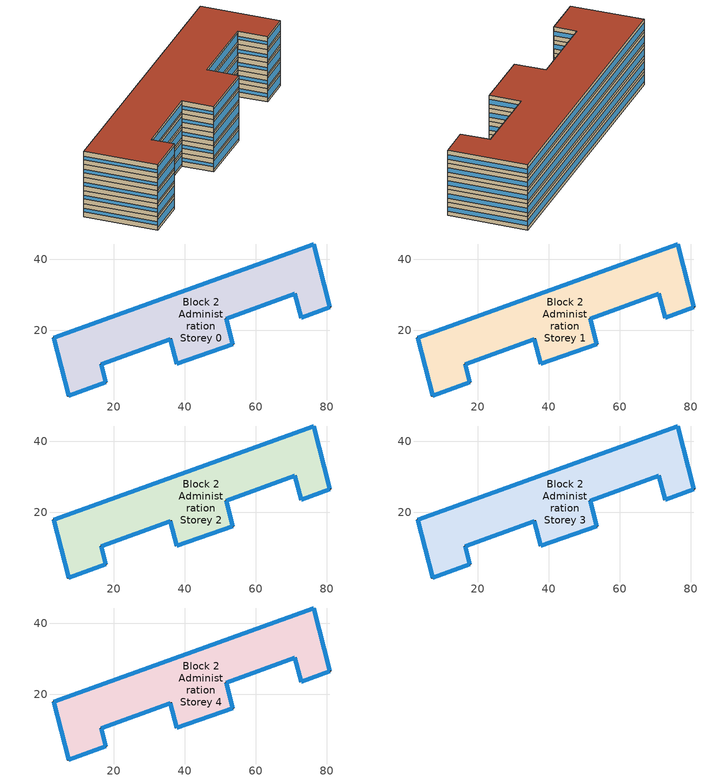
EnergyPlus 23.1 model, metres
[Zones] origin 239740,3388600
Block 2 Administration Storey 0
 floor ground (Project Floor): 76.35,44.35 80.91,26.6 72.78,23.58 71.02,30.28 51.66,23.31 53.5,16.17 37.82,10.56 35.97,17.59 16.51,10.52 17.83,5.38 7.27,1.53 3.06,17.94 z0
 wall outside (Project Wall): 3.06,17.94 7.27,1.53 17.83,5.38 16.51,10.52 35.97,17.59 37.82,10.56 53.5,16.17 51.66,23.31 71.02,30.28 72.78,23.58 80.91,26.6 76.35,44.35 3.06,17.94 z0:3
 window (Administration_west_window_construction): 3.06,17.93 7.27,1.54 / 35.97,17.59 37.82,10.56 / 71.02,30.28 72.77,23.58 z1.12:1.88
 window (Administration_south_window_construction): 7.28,1.53 17.82,5.38 / 16.52,10.52 35.96,17.59 / 37.82,10.56 53.49,16.17 / 51.67,23.32 71.01,30.28 / 72.78,23.58 80.91,26.6 z0.6:2.4
 window (Administration_east_window_construction): 17.83,5.38 16.51,10.51 / 53.5,16.17 51.66,23.31 / 80.91,26.61 76.35,44.34 z0.98:2.02
 window (Administration_north_window_construction): 76.31,44.34 3.1,17.95 z0.75:2.25
 roof outside (Project Ceiling): 72.78,23.58 80.91,26.6 76.35,44.35 3.06,17.94 7.27,1.53 17.83,5.38 16.51,10.52 35.97,17.59 37.82,10.56 53.5,16.17 51.66,23.31 71.02,30.28 z3
Block 2 Administration Storey 1
 floor outside (Project Floor): 76.35,44.35 80.91,26.6 72.78,23.58 71.02,30.28 51.66,23.31 53.5,16.17 37.82,10.56 35.97,17.59 16.51,10.52 17.83,5.38 7.27,1.53 3.06,17.94 z3
 wall outside (Project Wall): 3.06,17.94 7.27,1.53 17.83,5.38 16.51,10.52 35.97,17.59 37.82,10.56 53.5,16.17 51.66,23.31 71.02,30.28 72.78,23.58 80.91,26.6 76.35,44.35 3.06,17.94 z3:6
 window (Administration_west_window_construction): 3.06,17.93 7.27,1.54 / 35.97,17.59 37.82,10.56 / 71.02,30.28 72.77,23.58 z4.12:4.88
 window (Administration_south_window_construction): 7.28,1.53 17.82,5.38 / 16.52,10.52 35.96,17.59 / 37.82,10.56 53.49,16.17 / 51.67,23.32 71.01,30.28 / 72.78,23.58 80.91,26.6 z3.6:5.4
 window (Administration_east_window_construction): 17.83,5.38 16.51,10.51 / 53.5,16.17 51.66,23.31 / 80.91,26.61 76.35,44.34 z3.98:5.03
 window (Administration_north_window_construction): 76.31,44.34 3.1,17.95 z3.75:5.25
 roof outside (Project Ceiling): 72.78,23.58 80.91,26.6 76.35,44.35 3.06,17.94 7.27,1.53 17.83,5.38 16.51,10.52 35.97,17.59 37.82,10.56 53.5,16.17 51.66,23.31 71.02,30.28 z6
Block 2 Administration Storey 2
 floor outside (Project Floor): 76.35,44.35 80.91,26.6 72.78,23.58 71.02,30.28 51.66,23.31 53.5,16.17 37.82,10.56 35.97,17.59 16.51,10.52 17.83,5.38 7.27,1.53 3.06,17.94 z6
 wall outside (Project Wall): 3.06,17.94 7.27,1.53 17.83,5.38 16.51,10.52 35.97,17.59 37.82,10.56 53.5,16.17 51.66,23.31 71.02,30.28 72.78,23.58 80.91,26.6 76.35,44.35 3.06,17.94 z6:9
 window (Administration_west_window_construction): 3.06,17.93 7.27,1.54 / 35.97,17.59 37.82,10.56 / 71.02,30.28 72.77,23.58 z7.12:7.88
 window (Administration_south_window_construction): 7.28,1.53 17.82,5.38 / 16.52,10.52 35.96,17.59 / 37.82,10.56 53.49,16.17 / 51.67,23.32 71.01,30.28 / 72.78,23.58 80.91,26.6 z6.6:8.4
 window (Administration_east_window_construction): 17.83,5.38 16.51,10.51 / 53.5,16.17 51.66,23.31 / 80.91,26.61 76.35,44.34 z6.97:8.03
 window (Administration_north_window_construction): 76.31,44.34 3.1,17.95 z6.75:8.25
 roof outside (Project Ceiling): 72.78,23.58 80.91,26.6 76.35,44.35 3.06,17.94 7.27,1.53 17.83,5.38 16.51,10.52 35.97,17.59 37.82,10.56 53.5,16.17 51.66,23.31 71.02,30.28 z9
Block 2 Administration Storey 3
 floor outside (Project Floor): 76.35,44.35 80.91,26.6 72.78,23.58 71.02,30.28 51.66,23.31 53.5,16.17 37.82,10.56 35.97,17.59 16.51,10.52 17.83,5.38 7.27,1.53 3.06,17.94 z9
 wall outside (Project Wall): 3.06,17.94 7.27,1.53 17.83,5.38 16.51,10.52 35.97,17.59 37.82,10.56 53.5,16.17 51.66,23.31 71.02,30.28 72.78,23.58 80.91,26.6 76.35,44.35 3.06,17.94 z9:12
 window (Administration_west_window_construction): 3.06,17.93 7.27,1.54 / 35.97,17.59 37.82,10.56 / 71.02,30.28 72.77,23.58 z10.12:10.88
 window (Administration_south_window_construction): 7.28,1.53 17.82,5.38 / 16.52,10.52 35.96,17.59 / 37.82,10.56 53.49,16.17 / 51.67,23.32 71.01,30.28 / 72.78,23.58 80.91,26.6 z9.6:11.4
 window (Administration_east_window_construction): 17.83,5.38 16.51,10.51 / 53.5,16.17 51.66,23.31 / 80.91,26.61 76.35,44.34 z9.97:11.03
 window (Administration_north_window_construction): 76.31,44.34 3.1,17.95 z9.75:11.25
 roof outside (Project Ceiling): 72.78,23.58 80.91,26.6 76.35,44.35 3.06,17.94 7.27,1.53 17.83,5.38 16.51,10.52 35.97,17.59 37.82,10.56 53.5,16.17 51.66,23.31 71.02,30.28 z12
Block 2 Administration Storey 4
 floor outside (Project Floor): 76.35,44.35 80.91,26.6 72.78,23.58 71.02,30.28 51.66,23.31 53.5,16.17 37.82,10.56 35.97,17.59 16.51,10.52 17.83,5.38 7.27,1.53 3.06,17.94 z12
 wall outside (Project Wall): 3.06,17.94 7.27,1.53 17.83,5.38 16.51,10.52 35.97,17.59 37.82,10.56 53.5,16.17 51.66,23.31 71.02,30.28 72.78,23.58 80.91,26.6 76.35,44.35 3.06,17.94 z12:15
 window (Administration_west_window_construction): 3.06,17.93 7.27,1.54 / 35.97,17.59 37.82,10.56 / 71.02,30.28 72.77,23.58 z13.12:13.88
 window (Administration_south_window_construction): 7.28,1.53 17.82,5.38 / 16.52,10.52 35.96,17.59 / 37.82,10.56 53.49,16.17 / 51.67,23.32 71.01,30.28 / 72.78,23.58 80.91,26.6 z12.6:14.4
 window (Administration_east_window_construction): 17.83,5.38 16.51,10.51 / 53.5,16.17 51.66,23.31 / 80.91,26.61 76.35,44.34 z12.97:14.03
 window (Administration_north_window_construction): 76.31,44.34 3.1,17.95 z12.75:14.25
 roof outside (Project Flat Roof): 72.78,23.58 80.91,26.6 76.35,44.35 3.06,17.94 7.27,1.53 17.83,5.38 16.51,10.52 35.97,17.59 37.82,10.56 53.5,16.17 51.66,23.31 71.02,30.28 z15
[Building]
Building_1: North Axis=0; Terrain=City; Loads Convergence Tolerance Value=0.04; Temperature Convergence Tolerance Value=0.4; Solar Distribution=FullExterior; Maximum Number of Warmup Days=25; Minimum Number of Warmup Days=6
[Site:Location]
CHN Design_Conditions: Latitude=30; Longitude=114; Time Zone=8; Elevation=12
[SIZINGPERIOD:DESIGNDAY] Day of Month=21; DryBulb Temperature Range Modifier Type=DefaultMultipliers; Humidity Condition Type=Wetbulb; Barometric Pressure=101181; Rain Indicator=No; Snow Indicator=No; Daylight Saving Time Indicator=No; Sky Clearness=0; Begin Environment Reset Mode=FullResetAtBeginEnvironment
Name | Month | Day Type | Maximum DryBulb Temperature | Daily DryBulb Temperature Range | Wetbulb or DewPoint at Maximum DryBulb | Wind Speed | Wind Direction | Solar Model Indicator | ASHRAE Clear Sky Optical Depth for Beam Irradiance taub | ASHRAE Clear Sky Optical Depth for Diffuse Irradiance taud
Ann Htg 99.6% Condns DB | 1 | WinterDesignDay | -10 | 0 | -4.8 | 1 | 340 | ASHRAEClearSky | 0 | 0
Ann Clg .4% Condns DB=>MWB | 7 | SummerDesignDay | 40 | 6.6 | 27.1 | 3.5 | 220 | ASHRAETau | 0.781 | 1.413
[MATERIAL]
DefaultMaterial: Roughness=Rough; Thickness=0.1; Conductivity=0.1; Density=1000; Specific Heat=1000; Thermal Absorptance=0.9; Solar Absorptance=0.7; Visible Absorptance=0.7
[WINDOWMATERIAL:SIMPLEGLAZINGSYSTEM] UFactor=1.6; Visible Transmittance=0.6
Name | Solar Heat Gain Coefficient
Administration_east_window; Administration_south_window; Administration_west_window | 0.3
Administration_north_window | 0.35
[CONSTRUCTION]
Project Wall; Project Floor; Project Flat Roof; Project Ceiling: DefaultMaterial
Administration_east_window_construction: Administration_east_window
Administration_south_window_construction: Administration_south_window
Administration_west_window_construction: Administration_west_window
Administration_north_window_construction: Administration_north_window
[SPACE] Ceiling Height=autocalculate; Volume=autocalculate; Floor Area=autocalculate; Space Type=Administration
Name | Zone
Block 2 Administration Storey 0_space | Block 2 Administration Storey 0
Block 2 Administration Storey 1_space | Block 2 Administration Storey 1
Block 2 Administration Storey 2_space | Block 2 Administration Storey 2
Block 2 Administration Storey 3_space | Block 2 Administration Storey 3
Block 2 Administration Storey 4_space | Block 2 Administration Storey 4
[SPACELIST]
Administration: Block 2 Administration Storey 0_space, Block 2 Administration Storey 1_space, Block 2 Administration Storey 2_space, Block 2 Administration Storey 3_space, Block 2 Administration Storey 4_space
[ZONE] Type=1; Multiplier=1; Ceiling Height=autocalculate; Volume=autocalculate; Floor Area=autocalculate; Part of Total Floor Area=Yes
Block 2 Administration Storey 0; Block 2 Administration Storey 1; Block 2 Administration Storey 2; Block 2 Administration Storey 3; Block 2 Administration Storey 4
[PEOPLE]
People_for_administration: Zone or ZoneList or Space or SpaceList=Administration; Number of People Schedule=SeasonalSchedule_Schedule_administration_people; Number of People Calculation Method=People/Area; People per Floor Area=0.125; Fraction Radiant=0.3; Sensible Heat Fraction=autocalculate; Activity Level Schedule=SeasonalSchedule_Schedule_administration_activity; Carbon Dioxide Generation Rate=3.82e-08; Enable ASHRAE 55 Comfort Warnings=No; Mean Radiant Temperature Calculation Type=ZoneAveraged; Clothing Insulation Calculation Method=ClothingInsulationSchedule; Cold Stress Temperature Threshold=15.56; Heat Stress Temperature Threshold=30
[LIGHTS]
Light_for_administration: Zone or ZoneList or Space or SpaceList=Administration; Schedule=SeasonalSchedule_administration_lighting; Design Level Calculation Method=Watts/Area; Watts per Zone Floor Area=8; Return Air Fraction=0; Fraction Radiant=0.32; Fraction Visible=0.25; Fraction Replaceable=1; EndUse Subcategory=General; Return Air Fraction Calculated from Plenum Temperature=No; Return Air Fraction Function of Plenum Temperature Coefficient 1=0; Return Air Fraction Function of Plenum Temperature Coefficient 2=0
[ELECTRICEQUIPMENT]
Equipment_for_administration: Zone or ZoneList or Space or SpaceList=Administration; Schedule=SeasonalSchedule_Schedule_administration_equipment; Design Level Calculation Method=Watts/Area; Watts per Zone Floor Area=15; Fraction Latent=0; Fraction Radiant=0; Fraction Lost=0; EndUse Subcategory=Electric Equipment
[DAYLIGHTING:CONTROLS] Illuminance Setpoint at Reference Point 1=300
Name | Zone or Space | Glare Calculation Daylighting Reference Point | Daylighting Reference Point 1
Dlight_Block 2 Administration Storey 0 | Block 2 Administration Storey 0 | Rpoint_Block 2 Administration Storey 0 | Rpoint_Block 2 Administration Storey 0
Dlight_Block 2 Administration Storey 1 | Block 2 Administration Storey 1 | Rpoint_Block 2 Administration Storey 1 | Rpoint_Block 2 Administration Storey 1
Dlight_Block 2 Administration Storey 2 | Block 2 Administration Storey 2 | Rpoint_Block 2 Administration Storey 2 | Rpoint_Block 2 Administration Storey 2
Dlight_Block 2 Administration Storey 3 | Block 2 Administration Storey 3 | Rpoint_Block 2 Administration Storey 3 | Rpoint_Block 2 Administration Storey 3
Dlight_Block 2 Administration Storey 4 | Block 2 Administration Storey 4 | Rpoint_Block 2 Administration Storey 4 | Rpoint_Block 2 Administration Storey 4
[HVACTEMPLATE:THERMOSTAT]
Name | Heating Setpoint Schedule | Cooling Setpoint Schedule
Thermostat_for_office | SeasonalSchedule_office_heating | SeasonalSchedule_office_cooling
Thermostat_for_commercial | SeasonalSchedule_commerical_heating | SeasonalSchedule_commerical_cooling
Thermostat_for_residential | SeasonalSchedule_residential_heating | SeasonalSchedule_residential_cooling
Thermostat_for_school | SeasonalSchedule_school_heating | SeasonalSchedule_school_cooling
Thermostat_for_hospital | SeasonalSchedule_hospital_heating | SeasonalSchedule_hospital_cooling
Thermostat_for_industrial | SeasonalSchedule_Industrial_heating | SeasonalSchedule_Industrial_cooling
Thermostat_for_transport | SeasonalSchedule_transport_heating | SeasonalSchedule_transport_cooling
Thermostat_for_administration | SeasonalSchedule_administration_heating | SeasonalSchedule_administration_cooling
[HVACTEMPLATE:ZONE:IDEALLOADSAIRSYSTEM] Template Thermostat=Thermostat_for_administration; Maximum Heating Supply Air Temperature=50; Minimum Cooling Supply Air Temperature=13; Maximum Heating Supply Air Humidity Ratio=0.0156; Minimum Cooling Supply Air Humidity Ratio=0.0077; Heating Limit=NoLimit; Cooling Limit=NoLimit; Dehumidification Control Type=ConstantSensibleHeatRatio; Cooling Sensible Heat Ratio=0.7; Dehumidification Setpoint=60; Humidification Control Type=None; Humidification Setpoint=30; Outdoor Air Method=DetailedSpecification; Outdoor Air Flow Rate per Person=0.00944; Outdoor Air Flow Rate per Zone Floor Area=0; Outdoor Air Flow Rate per Zone=0; Design Specification Outdoor Air Object=Ventilation_for_administration; Demand Controlled Ventilation Type=None; Outdoor Air Economizer Type=NoEconomizer; Heat Recovery Type=None; Sensible Heat Recovery Effectiveness=0.7; Latent Heat Recovery Effectiveness=0.65
Block 2 Administration Storey 0; Block 2 Administration Storey 1; Block 2 Administration Storey 2; Block 2 Administration Storey 3; Block 2 Administration Storey 4
[DESIGNSPECIFICATION:OUTDOORAIR]
Ventilation_for_administration: Outdoor Air Method=Flow/Person; Outdoor Air Flow per Person=0.00833333; Outdoor Air Flow per Zone Floor Area=0; Outdoor Air Flow per Zone=0; Outdoor Air Flow Air Changes per Hour=0
[SCHEDULE:DAY:HOURLY]
Schedule_administration_heating_summer_hourly; Schedule_commerical_heating_summer_hourly; Schedule_residential_heating_summer_hourly; Schedule_school_heating_summer_hourly; Schedule_hospital_heating_summer_hourly; Schedule_Industrial_heating_summer_hourly; Schedule_transport_heating_summer_hourly; Schedule_office_heating_summer_hourly: -20, -20, -20, -20, -20, -20, -20, -20, -20, -20, -20, -20, -20, -20, -20, -20, -20, -20, -20, -20, -20, -20, -20, -20
Schedule_administration_heating_winnter_weekday_hourly: 5, 5, 5, 5, 5, 5, 12, 12, 18, 20, 20, 20, 20, 20, 20, 20, 20, 20, 18, 5, 5, 5, 5, 5
Schedule_administration_heating_winnter_holiday_hourly; Schedule_school_heating_winnter_holiday_hourly: 5, 5, 5, 5, 5, 5, 5, 5, 5, 5, 5, 5, 5, 5, 5, 5, 5, 5, 5, 5, 5, 5, 5, 5
Schedule_administration_cooling_winter_hourly; Schedule_administration_cooling_summer_holiday_hourly; Schedule_commerical_cooling_winter_hourly; Schedule_residential_cooling_winter_hourly; Schedule_school_cooling_winter_hourly; Schedule_school_cooling_summer_holiday_hourly; Schedule_hospital_cooling_winter_hourly; Schedule_Industrial_cooling_winter_hourly; Schedule_transport_cooling_winter_hourly; Schedule_office_cooling_winter_hourly: 50, 50, 50, 50, 50, 50, 50, 50, 50, 50, 50, 50, 50, 50, 50, 50, 50, 50, 50, 50, 50, 50, 50, 50
Schedule_administration_cooling_summer_weekday_hourly: 50, 50, 50, 50, 50, 50, 50, 28, 26, 26, 26, 26, 26, 26, 26, 26, 26, 26, 50, 50, 50, 50, 50, 50
Schedule_administration_lighting_weekday_hourly: 0.2, 0.2, 0.2, 0.2, 0.2, 0.2, 0.2, 0.5, 0.95, 0.95, 0.95, 0.8, 0.8, 0.95, 0.95, 0.95, 0.95, 0.95, 0.3, 0.2, 0.2, 0.2, 0.2, 0.2
Schedule_administration_lighting_holiday_hourly: 0.2, 0.2, 0.2, 0.2, 0.2, 0.2, 0.2, 0.25, 0.475, 0.475, 0.475, 0.4, 0.4, 0.475, 0.475, 0.475, 0.475, 0.475, 0.2, 0.2, 0.2, 0.2, 0.2, 0.2
Schedule_administration_equipment_weekday_hourly: 0.2, 0.2, 0.2, 0.2, 0.2, 0.2, 0.2, 0.5, 0.95, 0.95, 0.95, 0.5, 0.5, 0.95, 0.95, 0.95, 0.95, 0.3, 0.2, 0.2, 0.2, 0.2, 0.2, 0.2
Schedule_administration_equipment_holiday_hourly: 0.2, 0.2, 0.2, 0.2, 0.2, 0.2, 0.2, 0.25, 0.475, 0.475, 0.475, 0.25, 0.25, 0.475, 0.475, 0.475, 0.475, 0.2, 0.2, 0.2, 0.2, 0.2, 0.2, 0.2
Schedule_administration_people_weekday_hourly: 0, 0, 0, 0, 0, 0, 0.1, 0.5, 0.95, 0.95, 0.95, 0.8, 0.8, 0.95, 0.95, 0.95, 0.95, 0.3, 0.1, 0, 0, 0, 0, 0
Schedule_administration_people_holiday_hourly: 0, 0, 0, 0, 0, 0, 0.02, 0.1, 0.19, 0.19, 0.19, 0.16, 0.16, 0.19, 0.19, 0.19, 0.19, 0.06, 0.02, 0, 0, 0, 0, 0
Schedule_administration_activity_weekday_hourly; Schedule_administration_activity_holiday_hourly: 144, 144, 144, 144, 144, 144, 144, 144, 144, 144, 144, 144, 144, 144, 144, 144, 144, 144, 144, 144, 144, 144, 144, 144
Schedule_commerical_heating_winnter_weekday_hourly; Schedule_commerical_heating_winnter_holiday_hourly: 5, 5, 5, 5, 5, 5, 12, 16, 18, 18, 18, 18, 18, 18, 18, 18, 18, 18, 18, 18, 12, 5, 5, 5
Schedule_commerical_cooling_summer_weekday_hourly; Schedule_commerical_cooling_summer_holiday_hourly: 50, 50, 50, 50, 50, 50, 50, 28, 24, 24, 24, 24, 24, 24, 24, 24, 24, 24, 24, 24, 24, 28, 50, 50
Schedule_residential_heating_winnter_weekday_hourly; Schedule_residential_heating_winnter_holiday_hourly: 18, 18, 18, 18, 18, 18, 18, -20, -20, -20, -20, -20, -20, -20, -20, -20, -20, -20, -20, -20, 18, 18, 18, 18
Schedule_residential_cooling_summer_weekday_hourly; Schedule_residential_cooling_summer_holiday_hourly: 26, 26, 26, 26, 26, 26, 26, 50, 50, 50, 50, 50, 50, 50, 50, 50, 50, 50, 50, 50, 26, 26, 26, 26
Schedule_school_heating_winnter_weekday_hourly: 5, 5, 5, 5, 5, 12, 18, 20, 20, 20, 20, 20, 20, 20, 20, 20, 20, 20, 18, 12, 5, 5, 5, 5
Schedule_school_cooling_summer_weekday_hourly: 50, 50, 50, 50, 50, 50, 28, 26, 26, 26, 26, 26, 26, 26, 26, 26, 26, 26, 50, 50, 50, 50, 50, 50
Schedule_hospital_heating_winnter_weekday_hourly; Schedule_hospital_heating_winnter_holiday_hourly: 22, 22, 22, 22, 22, 22, 22, 22, 22, 22, 22, 22, 22, 22, 22, 22, 22, 22, 22, 22, 22, 22, 22, 22
Schedule_hospital_cooling_summer_weekday_hourly; Schedule_hospital_cooling_summer_holiday_hourly: 26, 26, 26, 26, 26, 26, 26, 26, 26, 26, 26, 26, 26, 26, 26, 26, 26, 26, 26, 26, 26, 26, 26, 26
Schedule_Industrial_heating_winnter_weekday_hourly; Schedule_Industrial_heating_winnter_holiday_hourly: -20, -20, -20, -20, -20, -20, 18, 18, 18, 18, 18, 18, 18, 18, 18, 18, 18, 18, 18, -20, -20, -20, -20, -20
Schedule_Industrial_cooling_summer_weekday_hourly; Schedule_Industrial_cooling_summer_holiday_hourly: 50, 50, 50, 50, 50, 50, 50, 28, 28, 28, 28, 28, 28, 28, 28, 28, 28, 28, 28, 50, 50, 50, 50, 50
Schedule_transport_heating_winnter_weekday_hourly; Schedule_transport_heating_winnter_holiday_hourly: 18, 18, 18, 18, 18, 18, 20, 20, 20, 20, 20, 20, 20, 20, 20, 20, 20, 20, 20, 20, 20, 20, 18, 18
Schedule_transport_cooling_summer_weekday_hourly; Schedule_transport_cooling_summer_holiday_hourly: 26, 26, 26, 26, 26, 26, 26, 24, 24, 24, 25, 24, 24, 24, 24, 24, 24, 24, 24, 24, 24, 24, 26, 28
Schedule_office_heating_winnter_weekday_hourly: 5, 5, 5, 5, 5, 5, 12, 18, 20, 20, 20, 20, 20, 20, 20, 20, 20, 20, 20, 18, 12, 5, 5, 5
Schedule_office_heating_winnter_holiday_hourly: 5, 5, 5, 5, 5, 5, 5, 5, 5, 16, 16, 16, 16, 16, 16, 16, 16, 5, 5, 5, 5, 5, 5, 5
Schedule_office_cooling_summer_weekday_hourly: 50, 50, 50, 50, 50, 50, 28, 26, 26, 26, 26, 26, 26, 26, 26, 26, 26, 26, 26, 26, 50, 50, 50, 50
Schedule_office_cooling_summer_holiday_hourly: 50, 50, 50, 50, 50, 50, 50, 50, 50, 50, 50, 26, 26, 26, 26, 26, 26, 50, 50, 50, 50, 50, 50, 50
[SCHEDULE:WEEK:DAILY]
Schedule_office_heating_summer_weekly: Schedule_office_heating_summer_hourly, Schedule_office_heating_summer_hourly, Schedule_office_heating_summer_hourly, Schedule_office_heating_summer_hourly, Schedule_office_heating_summer_hourly, Schedule_office_heating_summer_hourly, Schedule_office_heating_summer_hourly, Schedule_office_heating_summer_hourly, Schedule_office_heating_summer_hourly, Schedule_office_heating_summer_hourly, Schedule_office_heating_summer_hourly, Schedule_office_heating_summer_hourly
Schedule_office_heating_winnter_weekly: Schedule_office_heating_winnter_holiday_hourly, Schedule_office_heating_winnter_weekday_hourly, Schedule_office_heating_winnter_weekday_hourly, Schedule_office_heating_winnter_weekday_hourly, Schedule_office_heating_winnter_weekday_hourly, Schedule_office_heating_winnter_weekday_hourly, Schedule_office_heating_winnter_holiday_hourly, Schedule_office_heating_winnter_holiday_hourly, Schedule_office_heating_winnter_weekday_hourly, Schedule_office_heating_winnter_weekday_hourly, Schedule_office_heating_winnter_holiday_hourly, Schedule_office_heating_winnter_holiday_hourly
Schedule_office_cooling_winnter_weekly: Schedule_office_cooling_winter_hourly, Schedule_office_cooling_winter_hourly, Schedule_office_cooling_winter_hourly, Schedule_office_cooling_winter_hourly, Schedule_office_cooling_winter_hourly, Schedule_office_cooling_winter_hourly, Schedule_office_cooling_winter_hourly, Schedule_office_cooling_winter_hourly, Schedule_office_cooling_winter_hourly, Schedule_office_cooling_winter_hourly, Schedule_office_cooling_winter_hourly, Schedule_office_cooling_winter_hourly
Schedule_office_cooling_summer_weekly: Schedule_office_cooling_summer_holiday_hourly, Schedule_office_cooling_summer_weekday_hourly, Schedule_office_cooling_summer_weekday_hourly, Schedule_office_cooling_summer_weekday_hourly, Schedule_office_cooling_summer_weekday_hourly, Schedule_office_cooling_summer_weekday_hourly, Schedule_office_cooling_summer_holiday_hourly, Schedule_office_cooling_summer_holiday_hourly, Schedule_office_cooling_summer_weekday_hourly, Schedule_office_cooling_summer_weekday_hourly, Schedule_office_cooling_summer_holiday_hourly, Schedule_office_cooling_summer_holiday_hourly
Schedule_commerical_heating_summer_weekly: Schedule_commerical_heating_summer_hourly, Schedule_commerical_heating_summer_hourly, Schedule_commerical_heating_summer_hourly, Schedule_commerical_heating_summer_hourly, Schedule_commerical_heating_summer_hourly, Schedule_commerical_heating_summer_hourly, Schedule_commerical_heating_summer_hourly, Schedule_commerical_heating_summer_hourly, Schedule_commerical_heating_summer_hourly, Schedule_commerical_heating_summer_hourly, Schedule_commerical_heating_summer_hourly, Schedule_commerical_heating_summer_hourly
Schedule_commerical_heating_winnter_weekly: Schedule_commerical_heating_winnter_holiday_hourly, Schedule_commerical_heating_winnter_weekday_hourly, Schedule_commerical_heating_winnter_weekday_hourly, Schedule_commerical_heating_winnter_weekday_hourly, Schedule_commerical_heating_winnter_weekday_hourly, Schedule_commerical_heating_winnter_weekday_hourly, Schedule_commerical_heating_winnter_holiday_hourly, Schedule_commerical_heating_winnter_holiday_hourly, Schedule_commerical_heating_winnter_weekday_hourly, Schedule_commerical_heating_winnter_weekday_hourly, Schedule_commerical_heating_winnter_holiday_hourly, Schedule_commerical_heating_winnter_holiday_hourly
Schedule_commerical_cooling_winnter_weekly: Schedule_commerical_cooling_winter_hourly, Schedule_commerical_cooling_winter_hourly, Schedule_commerical_cooling_winter_hourly, Schedule_commerical_cooling_winter_hourly, Schedule_commerical_cooling_winter_hourly, Schedule_commerical_cooling_winter_hourly, Schedule_commerical_cooling_winter_hourly, Schedule_commerical_cooling_winter_hourly, Schedule_commerical_cooling_winter_hourly, Schedule_commerical_cooling_winter_hourly, Schedule_commerical_cooling_winter_hourly, Schedule_commerical_cooling_winter_hourly
Schedule_commerical_cooling_summer_weekly: Schedule_commerical_cooling_summer_holiday_hourly, Schedule_commerical_cooling_summer_weekday_hourly, Schedule_commerical_cooling_summer_weekday_hourly, Schedule_commerical_cooling_summer_weekday_hourly, Schedule_commerical_cooling_summer_weekday_hourly, Schedule_commerical_cooling_summer_weekday_hourly, Schedule_commerical_cooling_summer_holiday_hourly, Schedule_commerical_cooling_summer_holiday_hourly, Schedule_commerical_cooling_summer_weekday_hourly, Schedule_commerical_cooling_summer_weekday_hourly, Schedule_commerical_cooling_summer_holiday_hourly, Schedule_commerical_cooling_summer_holiday_hourly
Schedule_residential_heating_summer_weekly: Schedule_residential_heating_summer_hourly, Schedule_residential_heating_summer_hourly, Schedule_residential_heating_summer_hourly, Schedule_residential_heating_summer_hourly, Schedule_residential_heating_summer_hourly, Schedule_residential_heating_summer_hourly, Schedule_residential_heating_summer_hourly, Schedule_residential_heating_summer_hourly, Schedule_residential_heating_summer_hourly, Schedule_residential_heating_summer_hourly, Schedule_residential_heating_summer_hourly, Schedule_residential_heating_summer_hourly
Schedule_residential_heating_winnter_weekly: Schedule_residential_heating_winnter_holiday_hourly, Schedule_residential_heating_winnter_weekday_hourly, Schedule_residential_heating_winnter_weekday_hourly, Schedule_residential_heating_winnter_weekday_hourly, Schedule_residential_heating_winnter_weekday_hourly, Schedule_residential_heating_winnter_weekday_hourly, Schedule_residential_heating_winnter_holiday_hourly, Schedule_residential_heating_winnter_holiday_hourly, Schedule_residential_heating_winnter_weekday_hourly, Schedule_residential_heating_winnter_weekday_hourly, Schedule_residential_heating_winnter_holiday_hourly, Schedule_residential_heating_winnter_holiday_hourly
Schedule_residential_cooling_winnter_weekly: Schedule_residential_cooling_winter_hourly, Schedule_residential_cooling_winter_hourly, Schedule_residential_cooling_winter_hourly, Schedule_residential_cooling_winter_hourly, Schedule_residential_cooling_winter_hourly, Schedule_residential_cooling_winter_hourly, Schedule_residential_cooling_winter_hourly, Schedule_residential_cooling_winter_hourly, Schedule_residential_cooling_winter_hourly, Schedule_residential_cooling_winter_hourly, Schedule_residential_cooling_winter_hourly, Schedule_residential_cooling_winter_hourly
Schedule_residential_cooling_summer_weekly: Schedule_residential_cooling_summer_holiday_hourly, Schedule_residential_cooling_summer_weekday_hourly, Schedule_residential_cooling_summer_weekday_hourly, Schedule_residential_cooling_summer_weekday_hourly, Schedule_residential_cooling_summer_weekday_hourly, Schedule_residential_cooling_summer_weekday_hourly, Schedule_residential_cooling_summer_holiday_hourly, Schedule_residential_cooling_summer_holiday_hourly, Schedule_residential_cooling_summer_weekday_hourly, Schedule_residential_cooling_summer_weekday_hourly, Schedule_residential_cooling_summer_holiday_hourly, Schedule_residential_cooling_summer_holiday_hourly
Schedule_school_heating_summer_weekly: Schedule_school_heating_summer_hourly, Schedule_school_heating_summer_hourly, Schedule_school_heating_summer_hourly, Schedule_school_heating_summer_hourly, Schedule_school_heating_summer_hourly, Schedule_school_heating_summer_hourly, Schedule_school_heating_summer_hourly, Schedule_school_heating_summer_hourly, Schedule_school_heating_summer_hourly, Schedule_school_heating_summer_hourly, Schedule_school_heating_summer_hourly, Schedule_school_heating_summer_hourly
Schedule_school_heating_winnter_weekly: Schedule_school_heating_winnter_holiday_hourly, Schedule_school_heating_winnter_weekday_hourly, Schedule_school_heating_winnter_weekday_hourly, Schedule_school_heating_winnter_weekday_hourly, Schedule_school_heating_winnter_weekday_hourly, Schedule_school_heating_winnter_weekday_hourly, Schedule_school_heating_winnter_holiday_hourly, Schedule_school_heating_winnter_holiday_hourly, Schedule_school_heating_winnter_weekday_hourly, Schedule_school_heating_winnter_weekday_hourly, Schedule_school_heating_winnter_holiday_hourly, Schedule_school_heating_winnter_holiday_hourly
Schedule_school_cooling_winnter_weekly: Schedule_school_cooling_winter_hourly, Schedule_school_cooling_winter_hourly, Schedule_school_cooling_winter_hourly, Schedule_school_cooling_winter_hourly, Schedule_school_cooling_winter_hourly, Schedule_school_cooling_winter_hourly, Schedule_school_cooling_winter_hourly, Schedule_school_cooling_winter_hourly, Schedule_school_cooling_winter_hourly, Schedule_school_cooling_winter_hourly, Schedule_school_cooling_winter_hourly, Schedule_school_cooling_winter_hourly
Schedule_school_cooling_summer_weekly: Schedule_school_cooling_summer_holiday_hourly, Schedule_school_cooling_summer_weekday_hourly, Schedule_school_cooling_summer_weekday_hourly, Schedule_school_cooling_summer_weekday_hourly, Schedule_school_cooling_summer_weekday_hourly, Schedule_school_cooling_summer_weekday_hourly, Schedule_school_cooling_summer_holiday_hourly, Schedule_school_cooling_summer_holiday_hourly, Schedule_school_cooling_summer_weekday_hourly, Schedule_school_cooling_summer_weekday_hourly, Schedule_school_cooling_summer_holiday_hourly, Schedule_school_cooling_summer_holiday_hourly
Schedule_hospital_heating_summer_weekly: Schedule_hospital_heating_summer_hourly, Schedule_hospital_heating_summer_hourly, Schedule_hospital_heating_summer_hourly, Schedule_hospital_heating_summer_hourly, Schedule_hospital_heating_summer_hourly, Schedule_hospital_heating_summer_hourly, Schedule_hospital_heating_summer_hourly, Schedule_hospital_heating_summer_hourly, Schedule_hospital_heating_summer_hourly, Schedule_hospital_heating_summer_hourly, Schedule_hospital_heating_summer_hourly, Schedule_hospital_heating_summer_hourly
Schedule_hospital_heating_winnter_weekly: Schedule_hospital_heating_winnter_holiday_hourly, Schedule_hospital_heating_winnter_weekday_hourly, Schedule_hospital_heating_winnter_weekday_hourly, Schedule_hospital_heating_winnter_weekday_hourly, Schedule_hospital_heating_winnter_weekday_hourly, Schedule_hospital_heating_winnter_weekday_hourly, Schedule_hospital_heating_winnter_holiday_hourly, Schedule_hospital_heating_winnter_holiday_hourly, Schedule_hospital_heating_winnter_weekday_hourly, Schedule_hospital_heating_winnter_weekday_hourly, Schedule_hospital_heating_winnter_holiday_hourly, Schedule_hospital_heating_winnter_holiday_hourly
Schedule_hospital_cooling_winnter_weekly: Schedule_hospital_cooling_winter_hourly, Schedule_hospital_cooling_winter_hourly, Schedule_hospital_cooling_winter_hourly, Schedule_hospital_cooling_winter_hourly, Schedule_hospital_cooling_winter_hourly, Schedule_hospital_cooling_winter_hourly, Schedule_hospital_cooling_winter_hourly, Schedule_hospital_cooling_winter_hourly, Schedule_hospital_cooling_winter_hourly, Schedule_hospital_cooling_winter_hourly, Schedule_hospital_cooling_winter_hourly, Schedule_hospital_cooling_winter_hourly
Schedule_hospital_cooling_summer_weekly: Schedule_hospital_cooling_summer_holiday_hourly, Schedule_hospital_cooling_summer_weekday_hourly, Schedule_hospital_cooling_summer_weekday_hourly, Schedule_hospital_cooling_summer_weekday_hourly, Schedule_hospital_cooling_summer_weekday_hourly, Schedule_hospital_cooling_summer_weekday_hourly, Schedule_hospital_cooling_summer_holiday_hourly, Schedule_hospital_cooling_summer_holiday_hourly, Schedule_hospital_cooling_summer_weekday_hourly, Schedule_hospital_cooling_summer_weekday_hourly, Schedule_hospital_cooling_summer_holiday_hourly, Schedule_hospital_cooling_summer_holiday_hourly
Schedule_Industrial_heating_summer_weekly: Schedule_Industrial_heating_summer_hourly, Schedule_Industrial_heating_summer_hourly, Schedule_Industrial_heating_summer_hourly, Schedule_Industrial_heating_summer_hourly, Schedule_Industrial_heating_summer_hourly, Schedule_Industrial_heating_summer_hourly, Schedule_Industrial_heating_summer_hourly, Schedule_Industrial_heating_summer_hourly, Schedule_Industrial_heating_summer_hourly, Schedule_Industrial_heating_summer_hourly, Schedule_Industrial_heating_summer_hourly, Schedule_Industrial_heating_summer_hourly
Schedule_Industrial_heating_winnter_weekly: Schedule_Industrial_heating_winnter_holiday_hourly, Schedule_Industrial_heating_winnter_weekday_hourly, Schedule_Industrial_heating_winnter_weekday_hourly, Schedule_Industrial_heating_winnter_weekday_hourly, Schedule_Industrial_heating_winnter_weekday_hourly, Schedule_Industrial_heating_winnter_weekday_hourly, Schedule_Industrial_heating_winnter_holiday_hourly, Schedule_Industrial_heating_winnter_holiday_hourly, Schedule_Industrial_heating_winnter_weekday_hourly, Schedule_Industrial_heating_winnter_weekday_hourly, Schedule_Industrial_heating_winnter_holiday_hourly, Schedule_Industrial_heating_winnter_holiday_hourly
Schedule_Industrial_cooling_winnter_weekly: Schedule_Industrial_cooling_winter_hourly, Schedule_Industrial_cooling_winter_hourly, Schedule_Industrial_cooling_winter_hourly, Schedule_Industrial_cooling_winter_hourly, Schedule_Industrial_cooling_winter_hourly, Schedule_Industrial_cooling_winter_hourly, Schedule_Industrial_cooling_winter_hourly, Schedule_Industrial_cooling_winter_hourly, Schedule_Industrial_cooling_winter_hourly, Schedule_Industrial_cooling_winter_hourly, Schedule_Industrial_cooling_winter_hourly, Schedule_Industrial_cooling_winter_hourly
Schedule_Industrial_cooling_summer_weekly: Schedule_Industrial_cooling_summer_holiday_hourly, Schedule_Industrial_cooling_summer_weekday_hourly, Schedule_Industrial_cooling_summer_weekday_hourly, Schedule_Industrial_cooling_summer_weekday_hourly, Schedule_Industrial_cooling_summer_weekday_hourly, Schedule_Industrial_cooling_summer_weekday_hourly, Schedule_Industrial_cooling_summer_holiday_hourly, Schedule_Industrial_cooling_summer_holiday_hourly, Schedule_Industrial_cooling_summer_weekday_hourly, Schedule_Industrial_cooling_summer_weekday_hourly, Schedule_Industrial_cooling_summer_holiday_hourly, Schedule_Industrial_cooling_summer_holiday_hourly
Schedule_administration_heating_summer_weekly: Schedule_administration_heating_summer_hourly, Schedule_administration_heating_summer_hourly, Schedule_administration_heating_summer_hourly, Schedule_administration_heating_summer_hourly, Schedule_administration_heating_summer_hourly, Schedule_administration_heating_summer_hourly, Schedule_administration_heating_summer_hourly, Schedule_administration_heating_summer_hourly, Schedule_administration_heating_summer_hourly, Schedule_administration_heating_summer_hourly, Schedule_administration_heating_summer_hourly, Schedule_administration_heating_summer_hourly
Schedule_administration_heating_winnter_weekly: Schedule_administration_heating_winnter_holiday_hourly, Schedule_administration_heating_winnter_weekday_hourly, Schedule_administration_heating_winnter_weekday_hourly, Schedule_administration_heating_winnter_weekday_hourly, Schedule_administration_heating_winnter_weekday_hourly, Schedule_administration_heating_winnter_weekday_hourly, Schedule_administration_heating_winnter_holiday_hourly, Schedule_administration_heating_winnter_holiday_hourly, Schedule_administration_heating_winnter_weekday_hourly, Schedule_administration_heating_winnter_weekday_hourly, Schedule_administration_heating_winnter_holiday_hourly, Schedule_administration_heating_winnter_holiday_hourly
Schedule_administration_cooling_winnter_weekly: Schedule_administration_cooling_winter_hourly, Schedule_administration_cooling_winter_hourly, Schedule_administration_cooling_winter_hourly, Schedule_administration_cooling_winter_hourly, Schedule_administration_cooling_winter_hourly, Schedule_administration_cooling_winter_hourly, Schedule_administration_cooling_winter_hourly, Schedule_administration_cooling_winter_hourly, Schedule_administration_cooling_winter_hourly, Schedule_administration_cooling_winter_hourly, Schedule_administration_cooling_winter_hourly, Schedule_administration_cooling_winter_hourly
Schedule_administration_cooling_summer_weekly: Schedule_administration_cooling_summer_holiday_hourly, Schedule_administration_cooling_summer_weekday_hourly, Schedule_administration_cooling_summer_weekday_hourly, Schedule_administration_cooling_summer_weekday_hourly, Schedule_administration_cooling_summer_weekday_hourly, Schedule_administration_cooling_summer_weekday_hourly, Schedule_administration_cooling_summer_holiday_hourly, Schedule_administration_cooling_summer_holiday_hourly, Schedule_administration_cooling_summer_weekday_hourly, Schedule_administration_cooling_summer_weekday_hourly, Schedule_administration_cooling_summer_holiday_hourly, Schedule_administration_cooling_summer_holiday_hourly
Schedule_administration_lighting_weekly: Schedule_administration_lighting_holiday_hourly, Schedule_administration_lighting_weekday_hourly, Schedule_administration_lighting_weekday_hourly, Schedule_administration_lighting_weekday_hourly, Schedule_administration_lighting_weekday_hourly, Schedule_administration_lighting_weekday_hourly, Schedule_administration_lighting_holiday_hourly, Schedule_administration_lighting_holiday_hourly, Schedule_administration_lighting_weekday_hourly, Schedule_administration_lighting_weekday_hourly, Schedule_administration_lighting_holiday_hourly, Schedule_administration_lighting_holiday_hourly
Schedule_administration_equipment_weekly: Schedule_administration_equipment_holiday_hourly, Schedule_administration_equipment_weekday_hourly, Schedule_administration_equipment_weekday_hourly, Schedule_administration_equipment_weekday_hourly, Schedule_administration_equipment_weekday_hourly, Schedule_administration_equipment_weekday_hourly, Schedule_administration_equipment_holiday_hourly, Schedule_administration_equipment_holiday_hourly, Schedule_administration_equipment_weekday_hourly, Schedule_administration_equipment_weekday_hourly, Schedule_administration_equipment_holiday_hourly, Schedule_administration_equipment_holiday_hourly
Schedule_administration_people_weekly: Schedule_administration_people_holiday_hourly, Schedule_administration_people_weekday_hourly, Schedule_administration_people_weekday_hourly, Schedule_administration_people_weekday_hourly, Schedule_administration_people_weekday_hourly, Schedule_administration_people_weekday_hourly, Schedule_administration_people_holiday_hourly, Schedule_administration_people_holiday_hourly, Schedule_administration_people_weekday_hourly, Schedule_administration_people_weekday_hourly, Schedule_administration_people_holiday_hourly, Schedule_administration_people_holiday_hourly
Schedule_administration_activity_weekly: Schedule_administration_activity_holiday_hourly, Schedule_administration_activity_weekday_hourly, Schedule_administration_activity_weekday_hourly, Schedule_administration_activity_weekday_hourly, Schedule_administration_activity_weekday_hourly, Schedule_administration_activity_weekday_hourly, Schedule_administration_activity_holiday_hourly, Schedule_administration_activity_holiday_hourly, Schedule_administration_activity_weekday_hourly, Schedule_administration_activity_weekday_hourly, Schedule_administration_activity_holiday_hourly, Schedule_administration_activity_holiday_hourly
Schedule_transport_heating_summer_weekly: Schedule_transport_heating_summer_hourly, Schedule_transport_heating_summer_hourly, Schedule_transport_heating_summer_hourly, Schedule_transport_heating_summer_hourly, Schedule_transport_heating_summer_hourly, Schedule_transport_heating_summer_hourly, Schedule_transport_heating_summer_hourly, Schedule_transport_heating_summer_hourly, Schedule_transport_heating_summer_hourly, Schedule_transport_heating_summer_hourly, Schedule_transport_heating_summer_hourly, Schedule_transport_heating_summer_hourly
Schedule_transport_heating_winnter_weekly: Schedule_transport_heating_winnter_holiday_hourly, Schedule_transport_heating_winnter_weekday_hourly, Schedule_transport_heating_winnter_weekday_hourly, Schedule_transport_heating_winnter_weekday_hourly, Schedule_transport_heating_winnter_weekday_hourly, Schedule_transport_heating_winnter_weekday_hourly, Schedule_transport_heating_winnter_holiday_hourly, Schedule_transport_heating_winnter_holiday_hourly, Schedule_transport_heating_winnter_weekday_hourly, Schedule_transport_heating_winnter_weekday_hourly, Schedule_transport_heating_winnter_holiday_hourly, Schedule_transport_heating_winnter_holiday_hourly
Schedule_transport_cooling_winnter_weekly: Schedule_transport_cooling_winter_hourly, Schedule_transport_cooling_winter_hourly, Schedule_transport_cooling_winter_hourly, Schedule_transport_cooling_winter_hourly, Schedule_transport_cooling_winter_hourly, Schedule_transport_cooling_winter_hourly, Schedule_transport_cooling_winter_hourly, Schedule_transport_cooling_winter_hourly, Schedule_transport_cooling_winter_hourly, Schedule_transport_cooling_winter_hourly, Schedule_transport_cooling_winter_hourly, Schedule_transport_cooling_winter_hourly
Schedule_transport_cooling_summer_weekly: Schedule_transport_cooling_summer_holiday_hourly, Schedule_transport_cooling_summer_weekday_hourly, Schedule_transport_cooling_summer_weekday_hourly, Schedule_transport_cooling_summer_weekday_hourly, Schedule_transport_cooling_summer_weekday_hourly, Schedule_transport_cooling_summer_weekday_hourly, Schedule_transport_cooling_summer_holiday_hourly, Schedule_transport_cooling_summer_holiday_hourly, Schedule_transport_cooling_summer_weekday_hourly, Schedule_transport_cooling_summer_weekday_hourly, Schedule_transport_cooling_summer_holiday_hourly, Schedule_transport_cooling_summer_holiday_hourly
[SCHEDULE:YEAR]
SeasonalSchedule_office_heating: Schedule_office_heating_winnter_weekly, 1, 1, 3, 31, Schedule_office_heating_summer_weekly, 4, 1, 11, 30, Schedule_office_heating_winnter_weekly, 12, 1, 12, 31
SeasonalSchedule_office_cooling: Schedule_office_cooling_winnter_weekly, 1, 1, 5, 31, Schedule_office_cooling_summer_weekly, 6, 1, 9, 30, Schedule_office_cooling_winnter_weekly, 10, 1, 12, 31
SeasonalSchedule_commerical_heating: Schedule_commerical_heating_winnter_weekly, 1, 1, 3, 31, Schedule_commerical_heating_summer_weekly, 4, 1, 11, 30, Schedule_commerical_heating_winnter_weekly, 12, 1, 12, 31
SeasonalSchedule_commerical_cooling: Schedule_commerical_cooling_winnter_weekly, 1, 1, 5, 31, Schedule_commerical_cooling_summer_weekly, 6, 1, 9, 30, Schedule_commerical_cooling_winnter_weekly, 10, 1, 12, 31
SeasonalSchedule_residential_heating: Schedule_residential_heating_winnter_weekly, 1, 1, 3, 31, Schedule_residential_heating_summer_weekly, 4, 1, 11, 30, Schedule_residential_heating_winnter_weekly, 12, 1, 12, 31
SeasonalSchedule_residential_cooling: Schedule_residential_cooling_winnter_weekly, 1, 1, 5, 31, Schedule_residential_cooling_summer_weekly, 6, 1, 9, 30, Schedule_residential_cooling_winnter_weekly, 10, 1, 12, 31
SeasonalSchedule_school_heating: Schedule_school_heating_winnter_weekly, 1, 1, 3, 31, Schedule_school_heating_summer_weekly, 4, 1, 11, 30, Schedule_school_heating_winnter_weekly, 12, 1, 12, 31
SeasonalSchedule_school_cooling: Schedule_school_cooling_winnter_weekly, 1, 1, 5, 31, Schedule_school_cooling_summer_weekly, 6, 1, 9, 30, Schedule_school_cooling_winnter_weekly, 10, 1, 12, 31
SeasonalSchedule_hospital_heating: Schedule_hospital_heating_winnter_weekly, 1, 1, 3, 31, Schedule_hospital_heating_summer_weekly, 4, 1, 11, 30, Schedule_hospital_heating_winnter_weekly, 12, 1, 12, 31
SeasonalSchedule_hospital_cooling: Schedule_hospital_cooling_winnter_weekly, 1, 1, 5, 31, Schedule_hospital_cooling_summer_weekly, 6, 1, 9, 30, Schedule_hospital_cooling_winnter_weekly, 10, 1, 12, 31
SeasonalSchedule_Industrial_heating: Schedule_Industrial_heating_winnter_weekly, 1, 1, 3, 31, Schedule_Industrial_heating_summer_weekly, 4, 1, 11, 30, Schedule_Industrial_heating_winnter_weekly, 12, 1, 12, 31
SeasonalSchedule_Industrial_cooling: Schedule_Industrial_cooling_winnter_weekly, 1, 1, 5, 31, Schedule_Industrial_cooling_summer_weekly, 6, 1, 9, 30, Schedule_Industrial_cooling_winnter_weekly, 10, 1, 12, 31
SeasonalSchedule_transport_heating: Schedule_transport_heating_winnter_weekly, 1, 1, 3, 31, Schedule_transport_heating_summer_weekly, 4, 1, 11, 30, Schedule_transport_heating_winnter_weekly, 12, 1, 12, 31
SeasonalSchedule_transport_cooling: Schedule_transport_cooling_winnter_weekly, 1, 1, 5, 31, Schedule_transport_cooling_summer_weekly, 6, 1, 9, 30, Schedule_transport_cooling_winnter_weekly, 10, 1, 12, 31
SeasonalSchedule_administration_heating: Schedule_administration_heating_winnter_weekly, 1, 1, 3, 31, Schedule_administration_heating_summer_weekly, 4, 1, 11, 30, Schedule_administration_heating_winnter_weekly, 12, 1, 12, 31
SeasonalSchedule_administration_cooling: Schedule_administration_cooling_winnter_weekly, 1, 1, 5, 31, Schedule_administration_cooling_summer_weekly, 6, 1, 9, 30, Schedule_administration_cooling_winnter_weekly, 10, 1, 12, 31
SeasonalSchedule_administration_lighting: Schedule_administration_lighting_weekly, 1, 1, 12, 31
SeasonalSchedule_Schedule_administration_equipment: Schedule_administration_equipment_weekly, 1, 1, 12, 31
SeasonalSchedule_Schedule_administration_people: Schedule_administration_people_weekly, 1, 1, 12, 31
SeasonalSchedule_Schedule_administration_activity: Schedule_administration_activity_weekly, 1, 1, 12, 31
